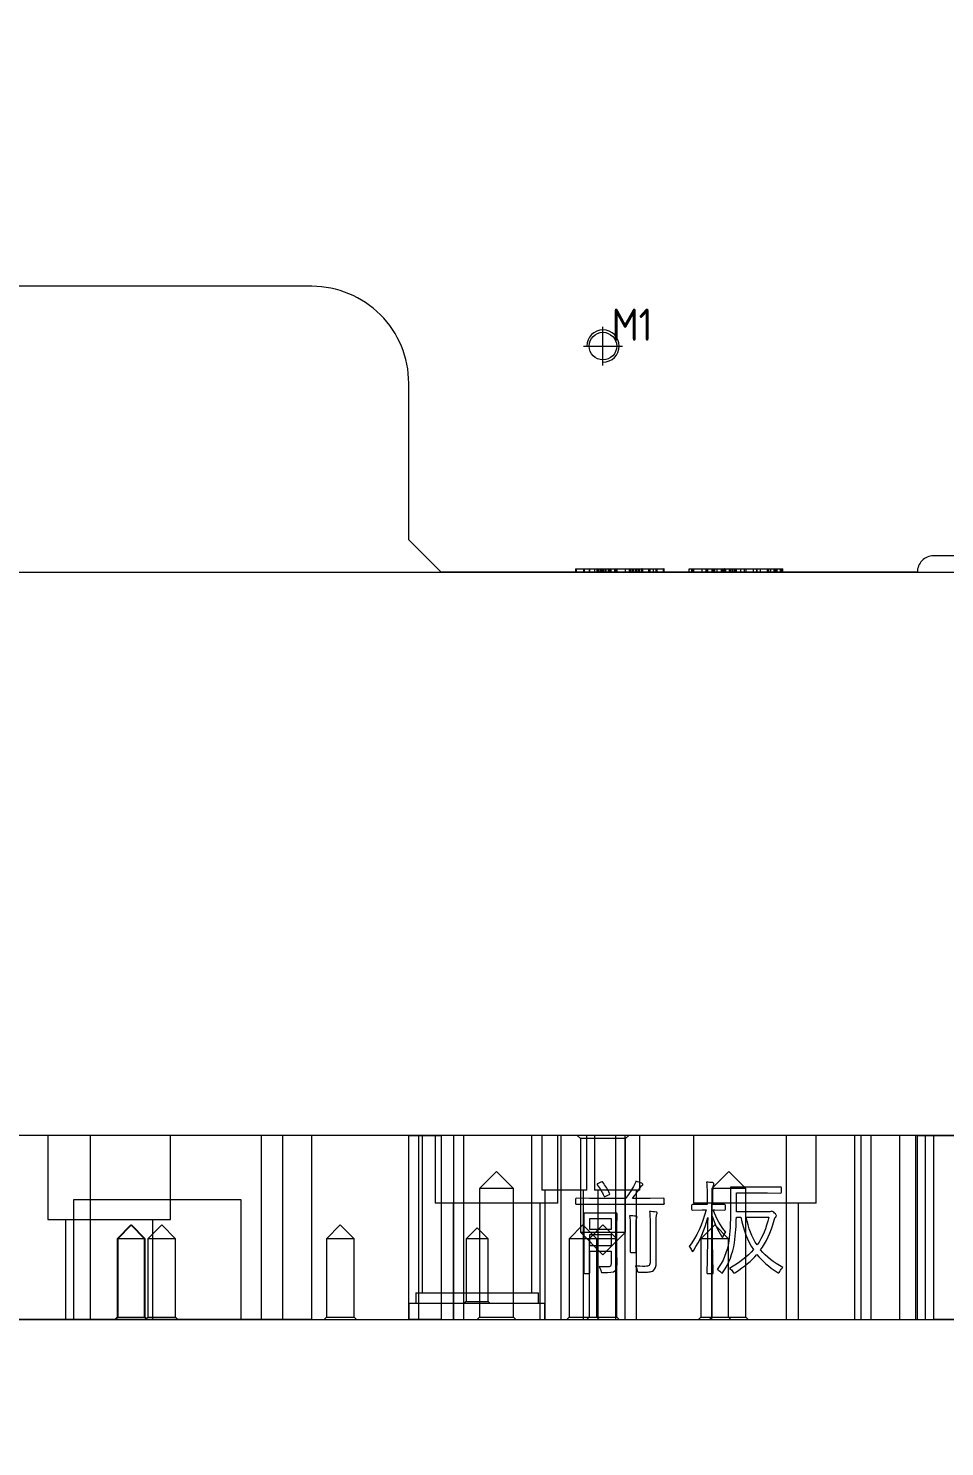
# Model space of a CAD drawing. Header units: millimetres. Extents: x 7217 to 10269, y 62146 to 63808.
# Drawn here: x 7705.2 to 7988.9, y 62146.4 to 62585.7 of the extents above; entities that cross this region are included whole.
import ezdxf

# ---------------------------------------------------------------- set-up
doc = ezdxf.new("R2010")
doc.units = ezdxf.units.MM
for name, pattern in [('CENTER', [0]), ('DASHDOT', [0]), ('DASHED', [0])]:
    doc.linetypes.add(name, pattern=pattern)
for name, color, linetype, lineweight in [('DIM', 4, 'Continuous', 20), ('UP', 60, 'Continuous', 20), ('UP_W', 1, 'Continuous', 20)]:
    doc.layers.add(name, color=color, linetype=linetype, lineweight=lineweight)
doc.styles.add('gbenor', font='gbenor.shx', dxfattribs={"bigfont": 'gbcbig.shx'})
doc.styles.add('TXT', font='txt.shx', dxfattribs={"width": 0.8, "bigfont": 'ctxt.shx'})
doc.dimstyles.new('零件', dxfattribs={"dimscale": 1.5, "dimtxt": 8, "dimasz": 1, "dimexe": 0, "dimexo": 0, "dimgap": 0, "dimtad": 1, "dimtxsty": 'TXT', "dimcen": 0, "dimclrd": 252, "dimclre": 252, "dimclrt": 4, "dimazin": 3, "dimtp": 0.001, "dimtm": 0.001, "dimtfac": 1, "dimtmove": 0, "dimatfit": 3, "dimlwd": 5, "dimlwe": 5})

# ---------------------------------------------------------------- blocks, each defined once
blk = doc.blocks.new('*D1110')
at = {"layer": 'Defpoints', "color": 0}
for p in [(8073.1, 63007.29), (7258.1, 62417.29), (7273.1, 62417.29)]:
    blk.add_point(p, dxfattribs=at)
at = {"layer": 'DIM', "color": 252, "lineweight": 5}
blk.add_line((7273.1, 62417.29), (7233.41, 62417.29), dxfattribs=at)
at = {"layer": 'DIM', "color": 4, "lineweight": 5, "insert": (7245.75, 62423.29), "char_height": 12, "attachment_point": 5, "style": 'TXT'}
blk.add_mtext('590', dxfattribs=at)
blk = doc.blocks.new('*D1111')
at = {"layer": 'Defpoints', "color": 0}
for p in [(8073.1, 63007.29), (7273.1, 62417.29), (7273.1, 62402.29)]:
    blk.add_point(p, dxfattribs=at)
at = {"layer": 'DIM', "color": 252, "lineweight": 5}
blk.add_line((7273.1, 62417.29), (7273.1, 62377.61), dxfattribs=at)
at = {"layer": 'DIM', "color": 4, "lineweight": 5, "insert": (7267.1, 62389.95), "char_height": 12, "attachment_point": 5, "rotation": 90, "style": 'TXT'}
blk.add_mtext('800', dxfattribs=at)
blk = doc.blocks.new('*D1113')
at = {"layer": 'Defpoints', "color": 0}
for p in [(7273.1, 62242.78), (8873.1, 62185.78), (8878.1, 62185.78)]:
    blk.add_point(p, dxfattribs=at)
at = {"layer": 'DIM', "color": 252, "lineweight": 5}
blk.add_line((8873.1, 62185.78), (8893.64, 62185.78), dxfattribs=at)
at = {"layer": 'DIM', "color": 4, "lineweight": 5, "insert": (8885.87, 62191.78), "char_height": 12, "attachment_point": 5, "style": 'TXT'}
blk.add_mtext('57', dxfattribs=at)
blk = doc.blocks.new('*D1116')
at = {"layer": 'Defpoints', "color": 0}
for p in [(7273.1, 62242.78), (8873.1, 62185.78), (8873.1, 62180.78)]:
    blk.add_point(p, dxfattribs=at)
at = {"layer": 'DIM', "color": 252, "lineweight": 5}
blk.add_line((8873.1, 62185.78), (8873.1, 62148.32), dxfattribs=at)
at = {"layer": 'DIM', "color": 4, "lineweight": 5, "insert": (8867.1, 62164.55), "char_height": 12, "attachment_point": 5, "rotation": 90, "style": 'TXT'}
blk.add_mtext('1600', dxfattribs=at)

msp = doc.modelspace()

# ---------------------------------------------------------------- linework, layer by layer
at = {"layer": 'DIM', "color": 252, "linetype": 'DASHDOT', "lineweight": 5}
msp.add_lwpolyline([(7273.098, 63597.292), (7273.098, 62417.292), (8873.098, 62417.292), (8873.098, 63597.292)], close=True, dxfattribs=at)
at = {"layer": 'DIM', "color": 252, "linetype": 'DASHED', "lineweight": 5}
msp.add_lwpolyline([(7273.098, 62242.782), (7273.098, 62185.782), (8873.098, 62185.782), (8873.098, 62242.782)], close=True, dxfattribs=at)
at = {"layer": 'UP', "color": 123, "linetype": 'DASHED', "lineweight": 5, "ltscale": 1.687868}
for p, q in [((7874.674, 62418.292), (7874.671, 62418.292)), ((7874.857, 62417.292), (7874.857, 62418.292)), ((7877.133, 62417.292), (7877.133, 62418.292)), ((7877.195, 62417.292), (7877.195, 62418.292)), ((7877.379, 62417.292), (7877.379, 62418.292)), ((7878.963, 62417.292), (7878.963, 62418.292)), ((7878.994, 62417.292), (7878.994, 62418.292)), ((7879.056, 62417.292), (7879.056, 62418.292)), ((7880.563, 62417.292), (7880.563, 62418.292)), ((7881.255, 62418.292), (7881.255, 62417.292)), ((7881.267, 62418.292), (7881.261, 62418.292)), ((7881.347, 62417.292), (7881.347, 62418.292)), ((7881.578, 62417.292), (7881.578, 62418.292)), ((7881.886, 62417.292), (7881.886, 62418.292)), ((7882.455, 62417.292), (7882.455, 62418.292)), ((7882.624, 62417.292), (7882.624, 62418.292)), ((7883.024, 62417.292), (7883.024, 62418.292)), ((7883.332, 62417.292), (7883.332, 62418.292)), ((7883.931, 62417.292), (7883.931, 62418.292)), ((7884.039, 62417.292), (7884.039, 62418.292)), ((7884.824, 62417.292), (7884.824, 62418.292)), ((7885.162, 62417.292), (7885.162, 62418.292)), ((7885.205, 62418.292), (7885.204, 62418.292)), ((7885.208, 62417.292), (7885.208, 62418.292)), ((7885.639, 62417.292), (7885.639, 62418.292)), ((7886.808, 62417.292), (7886.808, 62418.292)), ((7887.223, 62417.292), (7887.223, 62418.292)), ((7887.407, 62417.292), (7887.407, 62418.292)), ((7887.469, 62417.292), (7887.469, 62418.292)), ((7890.115, 62417.292), (7890.115, 62418.292)), ((7891.345, 62417.292), (7891.345, 62418.292)), ((7891.396, 62418.292), (7891.393, 62418.292)), ((7891.499, 62417.292), (7891.499, 62418.292)), ((7891.56, 62417.292), (7891.56, 62418.292)), ((7892.222, 62417.292), (7892.222, 62418.292)), ((7892.56, 62417.292), (7892.56, 62418.292)), ((7893.129, 62417.292), (7893.129, 62418.292)), ((7893.252, 62417.292), (7893.252, 62418.292)), ((7893.298, 62417.292), (7893.298, 62418.292)), ((7893.329, 62417.292), (7893.329, 62418.292)), ((7893.391, 62417.292), (7893.391, 62418.292)), ((7893.452, 62417.292), (7893.452, 62418.292)), ((7893.56, 62417.292), (7893.56, 62418.292)), ((7893.637, 62417.292), (7893.637, 62418.292)), ((7893.637, 62418.292), (7893.637, 62418.292)), ((7893.729, 62417.292), (7893.729, 62418.292)), ((7894.175, 62417.292), (7894.175, 62418.292)), ((7895.144, 62417.292), (7895.144, 62418.292)), ((7895.175, 62417.292), (7895.175, 62418.292)), ((7895.467, 62417.292), (7895.467, 62418.292)), ((7897.297, 62417.292), (7897.297, 62418.292)), ((7897.374, 62417.292), (7897.374, 62418.292)), ((7897.482, 62417.292), (7897.482, 62418.292)), ((7897.697, 62417.292), (7897.697, 62418.292)), ((7898.712, 62417.292), (7898.712, 62418.292)), ((7899.528, 62417.292), (7899.528, 62418.292)), ((7899.55, 62418.292), (7899.55, 62417.292)), ((7899.589, 62417.292), (7899.589, 62418.292)), ((7899.681, 62417.292), (7899.681, 62418.292)), ((7899.912, 62417.292), (7899.912, 62418.292)), ((7901.819, 62417.292), (7901.819, 62418.292)), ((7901.973, 62418.292), (7901.971, 62418.292)), ((7902.032, 62418.292), (7902.022, 62418.292)), ((7909.808, 62417.292), (7909.808, 62418.292)), ((7910.748, 62418.292), (7910.744, 62418.292)), ((7910.808, 62417.292), (7910.808, 62418.292)), ((7911.192, 62417.292), (7911.192, 62418.292)), ((7913.776, 62417.292), (7913.776, 62418.292)), ((7915.068, 62417.292), (7915.068, 62418.292)), ((7915.13, 62417.292), (7915.13, 62418.292)), ((7915.253, 62418.292), (7915.253, 62417.292)), ((7915.253, 62418.292), (7915.254, 62418.292)), ((7915.345, 62417.292), (7915.345, 62418.292)), ((7915.53, 62417.292), (7915.53, 62418.292)), ((7916.96, 62417.292), (7916.96, 62418.292)), ((7917.114, 62417.292), (7917.114, 62418.292)), ((7917.145, 62417.292), (7917.145, 62418.292)), ((7917.206, 62417.292), (7917.206, 62418.292)), ((7917.237, 62417.292), (7917.237, 62418.292)), ((7917.299, 62417.292), (7917.299, 62418.292)), ((7917.452, 62417.292), (7917.452, 62418.292)), ((7917.745, 62417.292), (7917.745, 62418.292)), ((7918.467, 62417.292), (7918.467, 62418.292)), ((7919.79, 62417.292), (7919.79, 62418.292)), ((7920.329, 62417.292), (7920.329, 62418.292)), ((7920.744, 62417.292), (7920.744, 62418.292)), ((7920.939, 62418.292), (7920.933, 62418.292)), ((7920.988, 62418.292), (7920.984, 62418.292)), ((7920.99, 62417.292), (7920.99, 62418.292)), ((7921.113, 62417.292), (7921.113, 62418.292)), ((7922.282, 62417.292), (7922.282, 62418.292)), ((7922.559, 62418.292), (7922.559, 62417.292)), ((7922.591, 62417.292), (7922.591, 62418.292)), ((7922.774, 62417.292), (7922.774, 62418.292)), ((7923.312, 62417.292), (7923.312, 62418.292)), ((7923.789, 62417.292), (7923.789, 62418.292)), ((7924.143, 62417.292), (7924.143, 62418.292)), ((7924.42, 62417.292), (7924.42, 62418.292)), ((7924.451, 62417.292), (7924.451, 62418.292)), ((7925.835, 62417.292), (7925.835, 62418.292)), ((7926.942, 62417.292), (7926.942, 62418.292)), ((7927.45, 62417.292), (7927.45, 62418.292)), ((7929.68, 62417.292), (7929.68, 62418.292)), ((7930.788, 62417.292), (7930.788, 62418.292)), ((7930.818, 62417.292), (7930.818, 62418.292)), ((7931.91, 62417.292), (7931.91, 62418.292)), ((7934.002, 62417.292), (7934.002, 62418.292)), ((7934.433, 62417.292), (7934.433, 62418.292)), ((7935.033, 62417.292), (7935.033, 62418.292)), ((7936.14, 62417.292), (7936.14, 62418.292)), ((7936.263, 62417.292), (7936.263, 62418.292)), ((7936.586, 62417.292), (7936.586, 62418.292)), ((7936.797, 62418.292), (7936.799, 62418.292)), ((7936.801, 62417.292), (7936.801, 62418.292)), ((7936.801, 62418.292), (7936.801, 62418.292)), ((7937.048, 62417.292), (7937.048, 62418.292)), ((7938.093, 62417.292), (7938.093, 62418.292)), ((7938.786, 62417.292), (7938.786, 62418.292))]:
    msp.add_line(p, q, dxfattribs=at)
at = {"layer": 'UP', "color": 155, "linetype": 'DASHED', "lineweight": 5, "ltscale": 1.687868}
for p, q in [((7883.516, 62417.292), (7883.516, 62418.292)), ((7891.745, 62417.292), (7891.745, 62418.292)), ((7894.513, 62417.292), (7894.513, 62418.292)), ((7915.499, 62417.292), (7915.499, 62418.292)), ((7919.975, 62417.292), (7919.975, 62418.292)), ((7792.948, 62185.782), (7792.948, 62242.782))]:
    msp.add_line(p, q, dxfattribs=at)
at = {"layer": 'UP', "color": 31, "linetype": 'Continuous', "lineweight": 5}
for p, q in [((7792.948, 62242.782), (7602.948, 62242.782)), ((7822.948, 62242.782), (7792.948, 62242.782)), ((7822.948, 62185.782), (7822.948, 62242.782)), ((7980.448, 62242.782), (7985.448, 62242.782)), ((7980.448, 62185.782), (7980.448, 62242.782)), ((7985.448, 62242.782), (8160.448, 62242.782)), ((7792.948, 62185.782), (7602.948, 62185.782)), ((7792.948, 62185.782), (7822.948, 62185.782)), ((7980.448, 62185.782), (7985.448, 62185.782)), ((8160.448, 62185.782), (7985.448, 62185.782))]:
    msp.add_line(p, q, dxfattribs=at)
at = {"layer": 'UP', "color": 31, "linetype": 'DASHED', "lineweight": 5, "ltscale": 1.687868}
for p, q in [((7711.157, 62242.782), (7711.157, 62216.782)), ((7724.333, 62242.782), (7724.333, 62185.782)), ((7749.157, 62216.782), (7749.157, 62242.782)), ((7777.336, 62185.782), (7777.336, 62242.782)), ((7783.862, 62242.782), (7783.862, 62185.782)), ((7825.998, 62242.782), (7825.998, 62185.782)), ((7831.157, 62242.782), (7831.157, 62221.782)), ((7836.865, 62185.782), (7836.865, 62242.782)), ((7839.998, 62185.782), (7839.998, 62242.782)), ((7864.114, 62242.782), (7864.114, 62225.782)), ((7869.157, 62221.782), (7869.157, 62242.782)), ((7869.998, 62242.782), (7869.998, 62185.782)), ((7878.114, 62225.782), (7878.114, 62242.782)), ((7880.507, 62242.782), (7880.507, 62225.782)), ((7886.968, 62242.782), (7886.968, 62185.782)), ((7889.998, 62185.782), (7889.998, 62242.782)), ((7894.507, 62225.782), (7894.507, 62242.782)), ((7911.157, 62242.782), (7911.157, 62221.782)), ((7939.971, 62185.782), (7939.971, 62242.782)), ((7949.157, 62221.782), (7949.157, 62242.782)), ((7960.998, 62242.782), (7960.998, 62185.782)), ((7962.998, 62242.782), (7962.998, 62185.782)), ((7965.998, 62242.782), (7965.998, 62185.782)), ((7974.998, 62185.782), (7974.998, 62242.782)), ((7979.998, 62185.782), (7979.998, 62242.782)), ((7982.998, 62185.782), (7982.998, 62242.782)), ((7878.114, 62225.782), (7864.114, 62225.782)), ((7894.507, 62225.782), (7880.507, 62225.782)), ((7719.096, 62222.782), (7719.096, 62185.782)), ((7771.099, 62222.782), (7719.096, 62222.782)), ((7771.099, 62185.782), (7771.099, 62222.782)), ((7869.157, 62221.782), (7831.157, 62221.782)), ((7836.656, 62221.782), (7836.656, 62185.782)), ((7863.658, 62185.782), (7863.658, 62221.782)), ((7949.157, 62221.782), (7911.157, 62221.782)), ((7916.656, 62221.782), (7916.656, 62185.782)), ((7943.658, 62185.782), (7943.658, 62221.782)), ((7711.157, 62216.782), (7749.157, 62216.782)), ((7716.656, 62216.782), (7716.656, 62185.782)), ((7743.658, 62185.782), (7743.658, 62216.782)), ((7823.098, 62190.782), (7823.098, 62190.782)), ((7823.098, 62185.782), (7823.098, 62190.782)), ((7823.098, 62185.782), (7823.098, 62190.782)), ((7823.098, 62190.782), (7865.098, 62190.782)), ((7825.098, 62193.982), (7825.098, 62190.782)), ((7863.098, 62190.782), (7863.098, 62193.982)), ((7865.098, 62185.782), (7865.098, 62190.782))]:
    msp.add_line(p, q, dxfattribs=at)
at = {"layer": 'UP', "color": 155, "linetype": 'Continuous', "lineweight": 5}
for p, q in [((7792.948, 62185.782), (7792.948, 62242.782)), ((7985.448, 62242.782), (7985.448, 62185.782))]:
    msp.add_line(p, q, dxfattribs=at)
at = {"layer": 'UP', "color": 135, "linetype": 'Continuous', "lineweight": 5}
for p, q in [((7822.948, 62242.782), (7832.948, 62242.782)), ((7980.448, 62242.782), (7832.948, 62242.782)), ((7832.948, 62242.782), (7832.948, 62185.782)), ((7832.948, 62185.782), (7822.948, 62185.782)), ((7832.948, 62185.782), (7980.448, 62185.782))]:
    msp.add_line(p, q, dxfattribs=at)
at = {"layer": 'UP', "color": 2, "linetype": 'DASHED', "lineweight": 5, "ltscale": 1.687868}
for p, q in [((7827.098, 62242.782), (7827.098, 62193.982)), ((7861.098, 62193.982), (7861.098, 62242.782)), ((7825.098, 62193.982), (7863.098, 62193.982))]:
    msp.add_line(p, q, dxfattribs=at)
at = {"layer": 'UP', "color": 5, "linetype": 'DASHED', "lineweight": 5, "ltscale": 1.687868}
for p, q in [((7875.098, 62242.782), (7876.095, 62241.785)), ((7890.101, 62241.785), (7891.098, 62242.782)), ((7876.095, 62241.785), (7876.095, 62212.782)), ((7890.101, 62241.785), (7876.095, 62241.785)), ((7890.101, 62212.782), (7890.101, 62241.785)), ((7850.122, 62231.615), (7844.869, 62226.362)), ((7855.375, 62226.362), (7850.122, 62231.615)), ((7922.101, 62231.615), (7916.848, 62226.362)), ((7927.354, 62226.362), (7922.101, 62231.615)), ((7844.869, 62226.362), (7844.869, 62186.529)), ((7855.375, 62226.362), (7844.869, 62226.362)), ((7855.375, 62186.529), (7855.375, 62226.362)), ((7916.848, 62226.362), (7916.848, 62186.529)), ((7927.354, 62226.362), (7916.848, 62226.362)), ((7927.354, 62186.529), (7927.354, 62226.362)), ((7736.898, 62215.035), (7732.645, 62210.782)), ((7737.098, 62215.035), (7732.845, 62210.782)), ((7741.151, 62210.782), (7736.898, 62215.035)), ((7741.351, 62210.782), (7737.098, 62215.035)), ((7746.441, 62215.035), (7742.188, 62210.782)), ((7750.694, 62210.782), (7746.441, 62215.035)), ((7801.749, 62215.035), (7797.496, 62210.782)), ((7806.002, 62210.782), (7801.749, 62215.035)), ((7844.098, 62214.185), (7840.695, 62210.782)), ((7847.501, 62210.782), (7844.098, 62214.185)), ((7876.898, 62215.035), (7872.645, 62210.782)), ((7876.095, 62212.782), (7883.098, 62205.779)), ((7876.095, 62212.782), (7890.101, 62212.782)), ((7881.151, 62210.782), (7876.898, 62215.035)), ((7883.098, 62215.035), (7878.845, 62210.782)), ((7887.351, 62210.782), (7883.098, 62215.035)), ((7883.098, 62205.779), (7890.101, 62212.782)), ((7917.69, 62215.035), (7913.437, 62210.782)), ((7921.943, 62210.782), (7917.69, 62215.035)), ((7732.645, 62210.782), (7732.645, 62186.529)), ((7732.845, 62210.782), (7732.645, 62210.782)), ((7732.845, 62210.782), (7732.845, 62186.529)), ((7741.351, 62210.782), (7732.845, 62210.782)), ((7741.151, 62186.529), (7741.151, 62210.782)), ((7741.351, 62186.529), (7741.351, 62210.782)), ((7742.188, 62210.782), (7742.188, 62186.529)), ((7750.694, 62210.782), (7742.188, 62210.782)), ((7750.694, 62186.529), (7750.694, 62210.782)), ((7797.496, 62210.782), (7797.496, 62186.529)), ((7806.002, 62210.782), (7797.496, 62210.782)), ((7806.002, 62186.529), (7806.002, 62210.782)), ((7840.695, 62210.782), (7840.695, 62191.379)), ((7847.501, 62210.782), (7840.695, 62210.782)), ((7847.501, 62191.379), (7847.501, 62210.782)), ((7872.645, 62210.782), (7872.645, 62186.529)), ((7878.845, 62210.782), (7872.645, 62210.782)), ((7878.845, 62210.782), (7878.845, 62186.529)), ((7887.351, 62210.782), (7878.845, 62210.782)), ((7881.151, 62186.529), (7881.151, 62210.782)), ((7887.351, 62186.529), (7887.351, 62210.782)), ((7913.437, 62210.782), (7913.437, 62186.529)), ((7921.943, 62210.782), (7913.437, 62210.782)), ((7921.943, 62186.529), (7921.943, 62210.782)), ((7840.695, 62191.379), (7840.098, 62190.782)), ((7840.695, 62191.379), (7847.501, 62191.379)), ((7848.098, 62190.782), (7847.501, 62191.379)), ((7732.645, 62186.529), (7731.898, 62185.782)), ((7732.845, 62186.529), (7732.098, 62185.782)), ((7732.645, 62186.529), (7732.845, 62186.529)), ((7732.845, 62186.529), (7741.351, 62186.529)), ((7741.898, 62185.782), (7741.151, 62186.529)), ((7742.098, 62185.782), (7741.351, 62186.529)), ((7742.188, 62186.529), (7741.441, 62185.782)), ((7742.188, 62186.529), (7750.694, 62186.529)), ((7751.441, 62185.782), (7750.694, 62186.529)), ((7797.496, 62186.529), (7796.749, 62185.782)), ((7797.496, 62186.529), (7806.002, 62186.529)), ((7806.749, 62185.782), (7806.002, 62186.529)), ((7844.869, 62186.529), (7844.122, 62185.782)), ((7844.869, 62186.529), (7855.375, 62186.529)), ((7856.122, 62185.782), (7855.375, 62186.529)), ((7872.645, 62186.529), (7871.898, 62185.782)), ((7872.645, 62186.529), (7878.845, 62186.529)), ((7878.845, 62186.529), (7878.098, 62185.782)), ((7878.845, 62186.529), (7887.351, 62186.529)), ((7881.898, 62185.782), (7881.151, 62186.529)), ((7888.098, 62185.782), (7887.351, 62186.529)), ((7913.437, 62186.529), (7912.69, 62185.782)), ((7913.437, 62186.529), (7921.943, 62186.529)), ((7916.848, 62186.529), (7916.101, 62185.782)), ((7922.69, 62185.782), (7921.943, 62186.529)), ((7921.943, 62186.529), (7927.354, 62186.529)), ((7928.101, 62185.782), (7927.354, 62186.529))]:
    msp.add_line(p, q, dxfattribs=at)
at = {"layer": 'UP', "color": 123, "linetype": 'Continuous', "lineweight": 5}
for p, q in [((7882.455, 62228.27), (7881.578, 62227.917)), ((7926.942, 62226.717), (7922.774, 62226.778)), ((7924.451, 62224.979), (7934.002, 62224.979)), ((7924.451, 62219.103), (7924.451, 62224.979)), ((7934.002, 62226.717), (7926.942, 62226.717)), ((7938.093, 62226.778), (7934.002, 62226.717)), ((7934.002, 62224.979), (7938.093, 62224.917)), ((7878.963, 62223.256), (7874.857, 62223.318)), ((7874.857, 62221.457), (7878.963, 62221.518)), ((7890.115, 62223.256), (7878.963, 62223.256)), ((7878.963, 62221.518), (7897.697, 62221.518)), ((7883.931, 62224.01), (7884.824, 62224.364)), ((7897.697, 62223.256), (7892.222, 62223.256)), ((7901.819, 62223.318), (7897.697, 62223.256)), ((7897.697, 62221.518), (7901.819, 62221.457)), ((7913.776, 62221.334), (7910.808, 62221.395)), ((7915.345, 62221.334), (7913.776, 62221.334)), ((7917.745, 62221.334), (7917.145, 62221.334)), ((7920.744, 62221.395), (7917.745, 62221.334)), ((7877.133, 62218.473), (7877.195, 62214.305)), ((7880.563, 62218.657), (7877.379, 62218.719)), ((7878.994, 62213.674), (7878.994, 62217.027)), ((7878.994, 62217.027), (7885.639, 62217.027)), ((7884.039, 62218.657), (7880.563, 62218.657)), ((7887.223, 62218.719), (7884.039, 62218.657)), ((7885.639, 62217.027), (7885.639, 62213.674)), ((7887.407, 62214.151), (7887.469, 62218.473)), ((7910.808, 62219.642), (7913.776, 62219.703)), ((7913.776, 62219.703), (7915.068, 62219.703)), ((7917.206, 62219.703), (7917.745, 62219.703)), ((7917.745, 62219.703), (7920.744, 62219.642)), ((7924.42, 62217.473), (7925.835, 62217.473)), ((7927.45, 62217.473), (7934.433, 62217.473)), ((7877.195, 62214.305), (7877.195, 62204.322)), ((7885.639, 62213.674), (7878.994, 62213.674)), ((7878.994, 62208.614), (7878.994, 62212.074)), ((7878.994, 62212.074), (7885.639, 62212.074)), ((7885.639, 62212.074), (7885.639, 62208.614)), ((7887.407, 62207.06), (7887.407, 62214.151)), ((7885.639, 62208.614), (7878.994, 62208.614)), ((7891.56, 62210.029), (7891.499, 62206.783)), ((7893.391, 62206.783), (7893.329, 62210.029)), ((7877.195, 62204.322), (7877.133, 62200.231)), ((7878.994, 62206.937), (7885.639, 62206.937)), ((7878.994, 62204.322), (7878.994, 62206.937)), ((7879.056, 62200.231), (7878.994, 62204.322)), ((7887.469, 62202.907), (7887.407, 62207.06))]:
    msp.add_line(p, q, dxfattribs=at)
at = {"layer": 'UP', "color": 135, "linetype": 'Continuous', "lineweight": 5}
msp.add_lwpolyline([(8160.448, 62422.292), (7985.448, 62422.292, 0.4142136), (7980.448, 62417.292), (7832.948, 62417.292), (7822.948, 62427.292), (7822.948, 62475.792, 0.4142136), (7792.948, 62505.792), (7602.948, 62505.792, 0.4142136), (7572.948, 62475.792), (7572.948, 62427.292), (7562.948, 62417.292), (7273.098, 62417.292), (7273.098, 63597.292), (7562.948, 63597.292), (7572.948, 63587.292), (7572.948, 63538.792, 0.4142136), (7602.948, 63508.792), (7792.948, 63508.792, 0.4142136), (7822.948, 63538.792), (7822.948, 63587.292), (7832.948, 63597.292), (8312.948, 63597.292)], format="xyb", dxfattribs=at)
at = {"layer": 'UP', "color": 30, "linetype": 'DASHED', "lineweight": 5, "ltscale": 1.687868}
msp.add_circle((7883.098, 62487.292), 4.253, dxfattribs=at)
msp.add_arc((7883.098, 62487.292), 5, 270, 180, dxfattribs=at)
at = {"layer": 'UP', "color": 123, "linetype": 'DASHED', "lineweight": 5, "ltscale": 1.687868}
for points, degree in [([(7874.611, 62418.292), (7874.611, 62417.292)], 1), ([(7874.667, 62418.292), (7874.663, 62418.292), (7874.66, 62418.292), (7874.656, 62418.292)], 3), ([(7874.705, 62418.292), (7874.701, 62418.292), (7874.696, 62418.292), (7874.693, 62418.292)], 3), ([(7874.857, 62418.292), (7876.226, 62418.292), (7877.594, 62418.292), (7878.963, 62418.292)], 3), ([(7878.963, 62418.292), (7879.727, 62418.292), (7880.491, 62418.292), (7881.255, 62418.292)], 3), ([(7881.255, 62418.292), (7881.255, 62418.292), (7881.363, 62418.292), (7881.578, 62418.292)], 3), ([(7881.338, 62418.292), (7881.331, 62418.292), (7881.325, 62418.292), (7881.319, 62418.292)], 3), ([(7881.578, 62418.292), (7881.87, 62418.292), (7882.163, 62418.292), (7882.455, 62418.292)], 3), ([(7883.024, 62418.292), (7883.834, 62418.292), (7884.547, 62418.292), (7885.162, 62418.292)], 3), ([(7885.208, 62418.292), (7886.844, 62418.292), (7888.479, 62418.292), (7890.115, 62418.292)], 3), ([(7885.461, 62418.292), (7885.465, 62418.292), (7885.469, 62418.292), (7885.472, 62418.292)], 3), ([(7890.115, 62418.292), (7890.914, 62418.292), (7891.73, 62418.292), (7892.56, 62418.292)], 3), ([(7892.56, 62418.292), (7892.898, 62418.292), (7893.129, 62418.292), (7893.252, 62418.292)], 3), ([(7893.252, 62418.292), (7894.001, 62418.292), (7894.631, 62418.292), (7895.144, 62418.292)], 3), ([(7895.159, 62418.292), (7895.154, 62418.292), (7895.148, 62418.292), (7895.142, 62418.292)], 3), ([(7895.144, 62418.292), (7895.359, 62418.292), (7895.467, 62418.292), (7895.467, 62418.292)], 3), ([(7895.202, 62418.292), (7895.193, 62418.292), (7895.184, 62418.292), (7895.175, 62418.292)], 3), ([(7895.467, 62418.292), (7896.21, 62418.292), (7896.954, 62418.292), (7897.697, 62418.292)], 3), ([(7897.697, 62418.292), (7899.071, 62418.292), (7900.445, 62418.292), (7901.819, 62418.292)], 3), ([(7902.001, 62418.292), (7901.997, 62418.292), (7901.993, 62418.292), (7901.989, 62418.292)], 3), ([(7902.081, 62417.292), (7902.081, 62418.292)], 1), ([(7909.808, 62418.292), (7910.066, 62418.292), (7910.317, 62418.292), (7910.562, 62418.292)], 3), ([(7910.562, 62418.292), (7910.562, 62417.292)], 1), ([(7910.808, 62418.292), (7911.797, 62418.292), (7912.787, 62418.292), (7913.776, 62418.292)], 3), ([(7913.776, 62418.292), (7914.227, 62418.292), (7914.679, 62418.292), (7915.13, 62418.292)], 3), ([(7915.13, 62418.292), (7915.837, 62418.292), (7916.499, 62418.292), (7917.114, 62418.292)], 3), ([(7917.114, 62418.292), (7917.339, 62418.292), (7917.452, 62418.292), (7917.452, 62418.292)], 3), ([(7917.452, 62418.292), (7917.55, 62418.292), (7917.647, 62418.292), (7917.745, 62418.292)], 3), ([(7917.745, 62418.292), (7918.744, 62418.292), (7919.744, 62418.292), (7920.744, 62418.292)], 3), ([(7920.796, 62418.292), (7920.788, 62418.292), (7920.779, 62418.292), (7920.771, 62418.292)], 3), ([(7920.896, 62418.292), (7920.892, 62418.292), (7920.889, 62418.292), (7920.885, 62418.292)], 3), ([(7920.99, 62418.292), (7921.031, 62418.292), (7921.072, 62418.292), (7921.113, 62418.292)], 3), ([(7922.559, 62418.292), (7922.565, 62418.292), (7922.636, 62418.292), (7922.774, 62418.292)], 3), ([(7922.774, 62418.292), (7924.164, 62418.292), (7925.553, 62418.292), (7926.942, 62418.292)], 3), ([(7926.942, 62418.292), (7929.296, 62418.292), (7931.649, 62418.292), (7934.002, 62418.292)], 3), ([(7934.002, 62418.292), (7935.366, 62418.292), (7936.73, 62418.292), (7938.093, 62418.292)], 3), ([(7938.34, 62417.292), (7938.34, 62418.292)], 1), ([(7938.34, 62418.292), (7938.487, 62418.292), (7938.635, 62418.292), (7938.786, 62418.292)], 3), ([(7938.34, 62225.225), (7938.34, 62225.219), (7938.34, 62225.213), (7938.34, 62225.207)], 3), ([(7902.081, 62221.771), (7902.081, 62221.753), (7902.081, 62221.735), (7902.081, 62221.717)], 3), ([(7920.99, 62219.941), (7920.99, 62219.926), (7920.99, 62219.912), (7920.99, 62219.897)], 3)]:
    msp.add_open_spline(points, degree=degree, dxfattribs=at)
for points, knots in [([(7874.611, 62418.292), (7874.611, 62418.292), (7874.611, 62418.292), (7874.611, 62418.292), (7874.693, 62418.292), (7874.857, 62418.292)], [0, 0, 0, 0, 0.7338309, 0.7338309, 1, 1, 1, 1]), ([(7882.455, 62418.292), (7882.65, 62418.292), (7882.773, 62418.292), (7882.886, 62418.292), (7882.952, 62418.292), (7883.024, 62418.292)], [0, 0, 0, 0, 0.4545474, 0.4545474, 1, 1, 1, 1]), ([(7885.162, 62418.292), (7885.193, 62418.292), (7885.208, 62418.292), (7885.208, 62418.292), (7885.207, 62418.292), (7885.206, 62418.292)], [0, 0, 0, 0, 0.8904755, 0.8904755, 1, 1, 1, 1]), ([(7901.819, 62418.292), (7901.994, 62418.292), (7902.081, 62418.292), (7902.081, 62418.292), (7902.081, 62418.292), (7902.081, 62418.292), (7902.081, 62418.292), (7902.081, 62418.292)], [0, 0, 0, 0, 0.2644109, 0.2644109, 0.9998107, 0.9998107, 1, 1, 1, 1]), ([(7910.562, 62418.292), (7910.562, 62418.292), (7910.562, 62418.292), (7910.562, 62418.292), (7910.562, 62418.292), (7910.562, 62418.292), (7910.644, 62418.292), (7910.808, 62418.292)], [0, 0, 0, 0, 0.0001102, 0.0001102, 0.6896894, 0.6896894, 1, 1, 1, 1]), ([(7920.744, 62418.292), (7920.908, 62418.292), (7920.99, 62418.292), (7920.99, 62418.292), (7920.99, 62418.292), (7920.99, 62418.292)], [0, 0, 0, 0, 0.4360231, 0.4360231, 1, 1, 1, 1]), ([(7921.113, 62418.292), (7921.533, 62418.292), (7921.847, 62418.292), (7922.41, 62418.292), (7922.607, 62418.292), (7922.579, 62418.292), (7922.559, 62418.292), (7922.559, 62418.292), (7922.559, 62418.292), (7922.559, 62418.292)], [0, 0, 0, 0, 0.2640255, 0.2640255, 0.7283125, 0.7283125, 0.9999596, 0.9999596, 1, 1, 1, 1]), ([(7938.093, 62418.292), (7938.258, 62418.292), (7938.34, 62418.292), (7938.34, 62418.292), (7938.34, 62418.292), (7938.34, 62418.292)], [0, 0, 0, 0, 0.3023808, 0.3023808, 1, 1, 1, 1])]:
    msp.add_open_spline(points, degree=3, knots=knots, dxfattribs=at)
at = {"layer": 'UP', "color": 123, "linetype": 'Continuous', "lineweight": 5}
for points, knots in [([(7881.578, 62227.917), (7881.363, 62227.845), (7881.255, 62227.773), (7881.255, 62227.66), (7881.286, 62227.599), (7881.347, 62227.517)], [0, 0, 0, 0, 0.636354, 0.636354, 1, 1, 1, 1]), ([(7883.024, 62228.27), (7882.952, 62228.352), (7882.886, 62228.393), (7882.773, 62228.393), (7882.65, 62228.352), (7882.455, 62228.27)], [0, 0, 0, 0, 0.5454526, 0.5454526, 1, 1, 1, 1]), ([(7895.175, 62227.255), (7895.37, 62227.368), (7895.467, 62227.496), (7895.467, 62227.783), (7895.359, 62227.896), (7895.144, 62227.978)], [0, 0, 0, 0, 0.5000042, 0.5000042, 1, 1, 1, 1]), ([(7915.13, 62228.301), (7915.273, 62227.563), (7915.345, 62226.322), (7915.345, 62223.497), (7915.345, 62222.415), (7915.345, 62221.334)], [0, 0, 0, 0, 0.6170598, 0.6170598, 1, 1, 1, 1]), ([(7917.299, 62227.255), (7917.401, 62227.501), (7917.452, 62227.701), (7917.452, 62228.009), (7917.34, 62228.106), (7917.114, 62228.147)], [0, 0, 0, 0, 0.5, 0.5, 1, 1, 1, 1]), ([(7917.145, 62221.334), (7917.145, 62222.426), (7917.145, 62223.518), (7917.145, 62226.086), (7917.196, 62226.968), (7917.299, 62227.255)], [0, 0, 0, 0, 0.4251497, 0.4251497, 1, 1, 1, 1]), ([(7922.774, 62226.778), (7922.631, 62226.778), (7922.559, 62226.681), (7922.559, 62224.194), (7922.579, 62221.903), (7922.607, 62215.694), (7922.41, 62212.515), (7921.535, 62206.564), (7920.313, 62203.635), (7918.467, 62201.277)], [0, 0, 0, 0, 0.0161829, 0.0161829, 0.2065485, 0.2065485, 0.5319129, 0.5319129, 1, 1, 1, 1]), ([(7938.093, 62224.917), (7938.258, 62224.917), (7938.34, 62224.999), (7938.34, 62225.61), (7938.34, 62226.056), (7938.34, 62226.686), (7938.258, 62226.778), (7938.093, 62226.778)], [0, 0, 0, 0, 0.2064524, 0.2064524, 0.7677422, 0.7677422, 1, 1, 1, 1]), ([(7874.857, 62223.318), (7874.693, 62223.318), (7874.611, 62223.236), (7874.611, 62222.615), (7874.611, 62222.159), (7874.611, 62221.539), (7874.693, 62221.457), (7874.857, 62221.457)], [0, 0, 0, 0, 0.2091485, 0.2091485, 0.7908484, 0.7908484, 1, 1, 1, 1]), ([(7884.824, 62224.364), (7885.08, 62224.476), (7885.208, 62224.569), (7885.208, 62224.682), (7885.193, 62224.733), (7885.162, 62224.794)], [0, 0, 0, 0, 0.6363753, 0.6363753, 1, 1, 1, 1]), ([(7901.819, 62221.457), (7901.994, 62221.457), (7902.081, 62221.539), (7902.081, 62222.159), (7902.081, 62222.615), (7902.081, 62223.236), (7901.994, 62223.318), (7901.819, 62223.318)], [0, 0, 0, 0, 0.2091516, 0.2091516, 0.7908515, 0.7908515, 1, 1, 1, 1]), ([(7910.808, 62221.395), (7910.644, 62221.395), (7910.562, 62221.303), (7910.562, 62220.708), (7910.562, 62220.298), (7910.562, 62219.724), (7910.644, 62219.642), (7910.808, 62219.642)], [0, 0, 0, 0, 0.243243, 0.243243, 0.783783, 0.783783, 1, 1, 1, 1]), ([(7920.744, 62219.642), (7920.908, 62219.642), (7920.99, 62219.724), (7920.99, 62220.298), (7920.99, 62220.708), (7920.99, 62221.303), (7920.908, 62221.395), (7920.744, 62221.395)], [0, 0, 0, 0, 0.216217, 0.216217, 0.756757, 0.756757, 1, 1, 1, 1]), ([(7891.345, 62217.904), (7891.489, 62217.165), (7891.56, 62215.873), (7891.56, 62212.695), (7891.56, 62211.362), (7891.56, 62210.029)], [0, 0, 0, 0, 0.5806452, 0.5806452, 1, 1, 1, 1]), ([(7893.56, 62217.15), (7893.611, 62217.273), (7893.637, 62217.365), (7893.637, 62217.581), (7893.524, 62217.678), (7893.298, 62217.719)], [0, 0, 0, 0, 0.2857143, 0.2857143, 1, 1, 1, 1]), ([(7893.329, 62210.029), (7893.329, 62211.372), (7893.329, 62212.715), (7893.329, 62215.699), (7893.37, 62216.642), (7893.452, 62216.889)], [0, 0, 0, 0, 0.4501719, 0.4501719, 1, 1, 1, 1]), ([(7897.482, 62219.226), (7897.626, 62218.56), (7897.697, 62217.319), (7897.697, 62211.587), (7897.697, 62207.67), (7897.697, 62203.159), (7897.59, 62202.754), (7897.374, 62202.538)], [0, 0, 0, 0, 0.2868718, 0.2868718, 0.9059966, 0.9059966, 1, 1, 1, 1]), ([(7898.712, 62200.954), (7899.297, 62201.364), (7899.589, 62202.174), (7899.589, 62204.851), (7899.569, 62206.317), (7899.54, 62210.367), (7899.558, 62212.951), (7899.558, 62217.073), (7899.599, 62217.955), (7899.681, 62218.181)], [0, 0, 0, 0, 0.177978, 0.177978, 0.3936684, 0.3936684, 0.7737569, 0.7737569, 1, 1, 1, 1]), ([(7899.681, 62218.181), (7899.835, 62218.519), (7899.912, 62218.729), (7899.912, 62218.944), (7899.784, 62219.027), (7899.528, 62219.057)], [0, 0, 0, 0, 0.3809598, 0.3809598, 1, 1, 1, 1]), ([(7915.53, 62217.365), (7915.499, 62212.802), (7915.427, 62207.957), (7915.277, 62201.108), (7915.253, 62200.241), (7915.253, 62200.067), (7915.335, 62199.985), (7915.499, 62199.985)], [0, 0, 0, 0, 0.1489904, 0.1489904, 0.1990532, 0.1990532, 1, 1, 1, 1]), ([(7915.499, 62199.985), (7915.996, 62199.985), (7916.494, 62199.985), (7917.155, 62199.985), (7917.237, 62200.067), (7917.237, 62200.282), (7917.227, 62200.641), (7917.165, 62202.651), (7917.145, 62203.876), (7916.992, 62209.382), (7916.97, 62213.648), (7916.96, 62217.781)], [0, 0, 0, 0, 0.4055651, 0.4055651, 0.5393594, 0.5393594, 0.5811693, 0.5811693, 0.6654146, 0.6654146, 1, 1, 1, 1]), ([(7935.033, 62219.196), (7934.879, 62219.134), (7934.679, 62219.103), (7931.105, 62219.103), (7927.778, 62219.103), (7924.451, 62219.103)], [0, 0, 0, 0, 0.0688666, 0.0688666, 1, 1, 1, 1]), ([(7936.263, 62218.75), (7935.904, 62219.109), (7935.612, 62219.288), (7935.284, 62219.288), (7935.166, 62219.257), (7935.033, 62219.196)], [0, 0, 0, 0, 0.6874968, 0.6874968, 1, 1, 1, 1]), ([(7936.586, 62217.504), (7936.73, 62217.647), (7936.801, 62217.801), (7936.801, 62218.16), (7936.622, 62218.422), (7936.263, 62218.75)], [0, 0, 0, 0, 0.4571446, 0.4571446, 1, 1, 1, 1]), ([(7919.79, 62211.582), (7919.965, 62211.305), (7920.072, 62211.167), (7920.154, 62211.167), (7920.236, 62211.29), (7920.671, 62212.159), (7920.918, 62212.582), (7921.113, 62212.797)], [0, 0, 0, 0, 0.2205905, 0.2205905, 0.4411745, 0.4411745, 1, 1, 1, 1]), ([(7909.808, 62208.383), (7910.105, 62208.116), (7910.357, 62207.727), (7910.652, 62206.988), (7910.746, 62206.876), (7910.91, 62206.876), (7911.028, 62206.988), (7911.192, 62207.214)], [0, 0, 0, 0, 0.5603182, 0.5603182, 0.8076398, 0.8076398, 1, 1, 1, 1]), ([(7885.639, 62206.937), (7885.639, 62205.666), (7885.639, 62204.394), (7885.639, 62202.723), (7885.562, 62202.451), (7885.233, 62202.144), (7884.849, 62202.061), (7883.578, 62202.061), (7882.788, 62202.092), (7881.886, 62202.154)], [0, 0, 0, 0, 0.4808671, 0.4808671, 0.6321076, 0.6321076, 0.8041862, 0.8041862, 1, 1, 1, 1]), ([(7891.745, 62206.537), (7892.222, 62206.537), (7892.699, 62206.537), (7893.319, 62206.537), (7893.391, 62206.619), (7893.391, 62206.783)], [0, 0, 0, 0, 0.768596, 0.768596, 1, 1, 1, 1]), ([(7877.379, 62200.016), (7877.856, 62200.016), (7878.333, 62200.016), (7878.974, 62200.016), (7879.056, 62200.088), (7879.056, 62200.231)], [0, 0, 0, 0, 0.7440005, 0.7440005, 1, 1, 1, 1]), ([(7882.624, 62200.37), (7882.686, 62200.318), (7882.88, 62200.293), (7885.136, 62200.293), (7886.336, 62200.462), (7886.808, 62200.8)], [0, 0, 0, 0, 0.1454547, 0.1454547, 1, 1, 1, 1]), ([(7897.374, 62202.538), (7897.169, 62202.323), (7896.744, 62202.215), (7894.99, 62202.215), (7894.001, 62202.266), (7893.129, 62202.369)], [0, 0, 0, 0, 0.3684211, 0.3684211, 1, 1, 1, 1]), ([(7893.729, 62201.016), (7893.801, 62200.718), (7893.867, 62200.539), (7893.99, 62200.416), (7894.185, 62200.385), (7894.513, 62200.385)], [0, 0, 0, 0, 0.5, 0.5, 1, 1, 1, 1]), ([(7918.467, 62201.277), (7918.806, 62201.113), (7919.165, 62200.841), (7919.77, 62200.236), (7919.913, 62200.123), (7919.975, 62200.123)], [0, 0, 0, 0, 0.6271187, 0.6271187, 1, 1, 1, 1]), ([(7923.312, 62200.569), (7923.497, 62200.293), (7923.625, 62200.154), (7923.728, 62200.154), (7923.876, 62200.226), (7924.143, 62200.37)], [0, 0, 0, 0, 0.7000034, 0.7000034, 1, 1, 1, 1]), ([(7937.048, 62200.4), (7937.304, 62200.257), (7937.463, 62200.185), (7937.637, 62200.185), (7937.765, 62200.344), (7938.158, 62201.214), (7938.447, 62201.631), (7938.786, 62201.908)], [0, 0, 0, 0, 0.1661598, 0.1661598, 0.4707839, 0.4707839, 1, 1, 1, 1])]:
    msp.add_open_spline(points, degree=3, knots=knots, dxfattribs=at)
for points in [[(7881.347, 62227.517), (7882.137, 62226.409), (7882.798, 62225.261), (7883.332, 62224.071)], [(7885.162, 62224.794), (7884.547, 62226.097), (7883.834, 62227.255), (7883.024, 62228.27)], [(7892.56, 62226.917), (7891.73, 62225.512), (7890.914, 62224.292), (7890.115, 62223.256)], [(7892.222, 62223.256), (7892.929, 62224.148), (7893.58, 62225.051), (7894.175, 62225.963)], [(7893.252, 62228.578), (7893.129, 62228.106), (7892.898, 62227.553), (7892.56, 62226.917)], [(7895.144, 62227.978), (7894.631, 62228.193), (7894.001, 62228.393), (7893.252, 62228.578)], [(7894.175, 62225.963), (7894.688, 62226.732), (7895.021, 62227.163), (7895.175, 62227.255)], [(7917.114, 62228.147), (7916.499, 62228.219), (7915.837, 62228.27), (7915.13, 62228.301)], [(7883.332, 62224.071), (7883.383, 62223.938), (7883.444, 62223.871), (7883.516, 62223.871)], [(7883.516, 62223.871), (7883.588, 62223.871), (7883.726, 62223.918), (7883.931, 62224.01)], [(7877.379, 62218.719), (7877.215, 62218.719), (7877.133, 62218.637), (7877.133, 62218.473)], [(7887.469, 62218.473), (7887.469, 62218.637), (7887.387, 62218.719), (7887.223, 62218.719)], [(7893.298, 62217.719), (7892.683, 62217.811), (7892.032, 62217.873), (7891.345, 62217.904)], [(7893.452, 62216.889), (7893.462, 62216.93), (7893.498, 62217.017), (7893.56, 62217.15)], [(7899.528, 62219.057), (7898.892, 62219.139), (7898.21, 62219.196), (7897.482, 62219.226)], [(7915.068, 62219.703), (7913.848, 62215.202), (7912.095, 62211.428), (7909.808, 62208.383)], [(7911.192, 62207.214), (7913.11, 62210.126), (7914.556, 62213.51), (7915.53, 62217.365)], [(7916.96, 62217.781), (7917.627, 62215.545), (7918.57, 62213.479), (7919.79, 62211.582)], [(7921.113, 62212.797), (7919.524, 62214.653), (7918.221, 62216.955), (7917.206, 62219.703)], [(7923.789, 62209.475), (7924.158, 62212.295), (7924.369, 62214.961), (7924.42, 62217.473)], [(7925.835, 62217.473), (7926.542, 62213.495), (7927.824, 62210.136), (7929.68, 62207.399)], [(7930.818, 62208.844), (7929.249, 62211.223), (7928.127, 62214.099), (7927.45, 62217.473)], [(7934.433, 62217.473), (7933.684, 62214.089), (7932.479, 62211.213), (7930.818, 62208.844)], [(7931.91, 62207.306), (7933.633, 62209.644), (7935.043, 62212.715), (7936.14, 62216.519)], [(7936.14, 62216.519), (7936.284, 62217.053), (7936.432, 62217.381), (7936.586, 62217.504)], [(7920.329, 62200.477), (7922.133, 62203.133), (7923.287, 62206.132), (7923.789, 62209.475)], [(7929.68, 62207.399), (7927.804, 62205.194), (7925.338, 62203.261), (7922.282, 62201.6)], [(7891.499, 62206.783), (7891.499, 62206.619), (7891.581, 62206.537), (7891.745, 62206.537)], [(7924.143, 62200.37), (7926.922, 62202.154), (7929.137, 62203.989), (7930.788, 62205.876)], [(7930.788, 62205.876), (7932.387, 62203.917), (7934.474, 62202.092), (7937.048, 62200.4)], [(7938.786, 62201.908), (7935.945, 62203.394), (7933.654, 62205.194), (7931.91, 62207.306)], [(7877.133, 62200.231), (7877.133, 62200.088), (7877.215, 62200.016), (7877.379, 62200.016)], [(7881.886, 62202.154), (7882.142, 62201.764), (7882.332, 62201.344), (7882.455, 62200.892)], [(7882.455, 62200.892), (7882.516, 62200.595), (7882.573, 62200.421), (7882.624, 62200.37)], [(7886.808, 62200.8), (7887.249, 62201.169), (7887.469, 62201.872), (7887.469, 62202.907)], [(7893.129, 62202.369), (7893.406, 62202.01), (7893.606, 62201.559), (7893.729, 62201.016)], [(7894.513, 62200.385), (7895.857, 62200.385), (7896.785, 62200.416), (7897.297, 62200.477)], [(7897.297, 62200.477), (7897.851, 62200.539), (7898.323, 62200.698), (7898.712, 62200.954)], [(7919.975, 62200.123), (7920.047, 62200.123), (7920.165, 62200.241), (7920.329, 62200.477)], [(7922.282, 62201.6), (7922.692, 62201.344), (7923.036, 62201), (7923.312, 62200.569)]]:
    msp.add_open_spline(points, degree=3, dxfattribs=at)
at = {"layer": 'UP_W', "color": 1, "linetype": 'CENTER', "lineweight": 5, "ltscale": 1.687868}
for p, q in [((7883.098, 62481.292), (7883.098, 62493.292)), ((7877.098, 62487.292), (7889.098, 62487.292))]:
    msp.add_line(p, q, dxfattribs=at)
at = {"layer": 'UP_W', "color": 1, "linetype": 'DASHED', "lineweight": 5, "ltscale": 1.687868}
for p, q in [((7865.114, 62225.782), (7865.114, 62185.782)), ((7877.114, 62185.782), (7877.114, 62225.782)), ((7881.507, 62225.782), (7881.507, 62185.782)), ((7893.507, 62185.782), (7893.507, 62225.782))]:
    msp.add_line(p, q, dxfattribs=at)

# ---------------------------------------------------------------- texts
at = {"layer": 'DIM', "color": 4, "lineweight": 5, "style": 'gbenor'}
msp.add_text('M1', height=10, dxfattribs=at).set_placement((7885.838, 62488.913))

# ---------------------------------------------------------------- dimensions: what is measured, and where the dimension line sits
at = {"layer": 'DIM', "lineweight": 5}
for feature_location, offset, dtype, origin, picture, middle in [((7273.098, 62417.292), (-15, 0), 0, (8073.098, 63007.292), '*D1110', (7245.755, 62423.292)), ((7273.098, 62417.292), (0, -15), 1, (8073.098, 63007.292), '*D1111', (7267.098, 62389.949)), ((8873.098, 62185.782), (5, 0), 0, (7273.098, 62242.782), '*D1113', (8885.869, 62191.782)), ((8873.098, 62185.782), (0, -5), 1, (7273.098, 62242.782), '*D1116', (8867.098, 62164.553))]:
    dim = msp.add_ordinate_dim(feature_location=feature_location, offset=offset, dtype=dtype, origin=origin, dimstyle='零件', dxfattribs=at)
    dim.commit()
    dim.dimension.update_dxf_attribs({"geometry": picture, "text_midpoint": middle})

doc.saveas('drawing.dxf')
